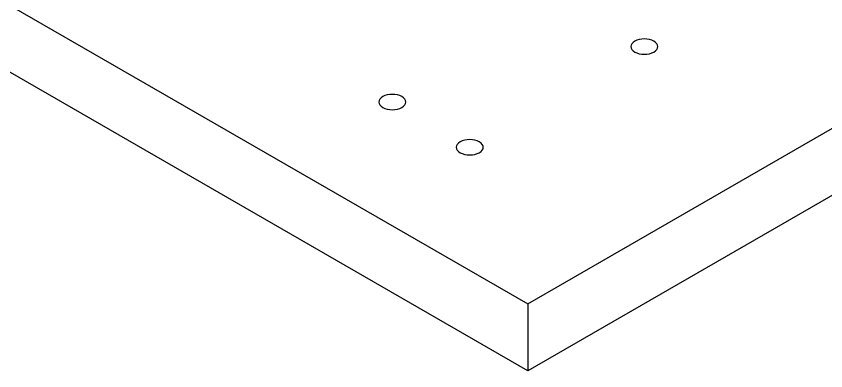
# Model space of a CAD drawing. Header units: millimetres. Extents: x 2758 to 41047, y 670 to 17125.
# Drawn here: x 34930.8 to 35392.6, y 6904.5 to 7107.1 of the extents above; entities that cross this region are included whole.
import ezdxf

# ---------------------------------------------------------------- set-up
doc = ezdxf.new("R2010")
doc.units = ezdxf.units.MM
doc.layers.add('PDF2_Geometría', color=7, linetype='Continuous')

# ---------------------------------------------------------------- blocks, each defined once
blk = doc.blocks.new('OH3A1-1$-$ASSY$$CENTER$TUB_-_v2$-$copia')
at = {"layer": 'PDF2_Geometría', "lineweight": -3}
for points in [[(15.89675, 7.89672), (19.6091, 10.03996), (19.6091, 9.9633)], [(19.60907, 9.9633), (15.89672, 7.82005), (14.04096, 8.89167), (14.04096, 8.9675), (14.85093, 9.43498)], [(14.04088, 8.96748), (15.89664, 7.89669), (15.89664, 7.82003)]]:
    blk.add_lwpolyline(points, dxfattribs=at)
for points in [[(16.01869, 8.19661), (16.01267, 8.19319), (16.01267, 8.18765), (16.01869, 8.18424)], [(16.0405, 8.19661), (16.03447, 8.20003), (16.02471, 8.20003), (16.01869, 8.19661)], [(16.0405, 8.18424), (16.04652, 8.18765), (16.04652, 8.19319), (16.0405, 8.19661)], [(16.01869, 8.18424), (16.02471, 8.18082), (16.03447, 8.18082), (16.0405, 8.18424)], [(15.73119, 8.13328), (15.72517, 8.12986), (15.72517, 8.12432), (15.73119, 8.1209)], [(15.753, 8.13328), (15.74698, 8.13669), (15.73721, 8.13669), (15.73119, 8.13328)], [(15.753, 8.1209), (15.75902, 8.12432), (15.75902, 8.12986), (15.753, 8.13328)], [(15.73119, 8.1209), (15.73721, 8.11749), (15.74698, 8.11749), (15.753, 8.1209)], [(15.84133, 8.08161), (15.83531, 8.08503), (15.82555, 8.08503), (15.81953, 8.08161)], [(15.81953, 8.08161), (15.81351, 8.07819), (15.81351, 8.07265), (15.81953, 8.06924)], [(15.84133, 8.06924), (15.84735, 8.07265), (15.84735, 8.07819), (15.84133, 8.08161)], [(15.81953, 8.06924), (15.82555, 8.06582), (15.83531, 8.06582), (15.84133, 8.06924)]]:
    blk.add_open_spline(points, degree=3, dxfattribs=at)

msp = doc.modelspace()

# ---------------------------------------------------------------- block references
at = {"xscale": 500, "yscale": 500, "zscale": 500}
msp.add_blockref('OH3A1-1$-$ASSY$$CENTER$TUB_-_v2$-$copia', (27274.29, 2994.47), dxfattribs=at)

doc.saveas('drawing.dxf')
